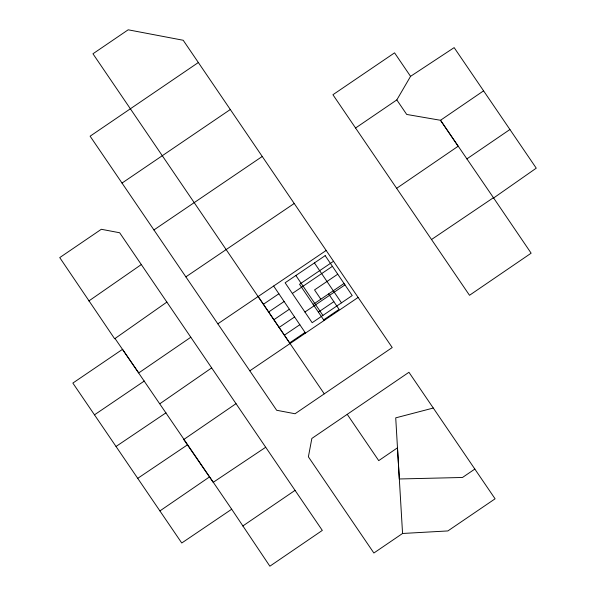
<?xml version="1.0" encoding="UTF-8"?>
<svg xmlns="http://www.w3.org/2000/svg" width="596" height="596" viewBox="0 0 596 596"><rect width="100%" height="100%" fill="white"/><g stroke="black" fill="none" stroke-linecap="round" stroke-linejoin="round"><path stroke-width="0.89" d="M396.809 99.919L410.555 76.348L454.152 47.62L536.258 168.169L493.637 197.984L440.511 120.28L406.71 114.447L396.809 99.919L355.566 128.013L469.506 295.288L531.14 253.188L493.637 197.984M166.88 302.09L114.656 338.774L59.742 257.599L101.32 229.281L119.662 232.76L322.317 530.41L269.869 566.2L231.695 509.23L122.5 349.345L72.854 383.079L181.75 543.001L231.695 509.23M88.841 300.973L141.326 264.55M159.929 403.701L211.669 367.911M236.023 403.663L183.724 439.528L213.204 482.335L265.689 447.261M483.587 90.838L440.511 120.28L458.145 146.244L396.66 188.306M190.824 337.239L138.749 372.917L115.028 338.513M159.929 510.914L209.464 476.956M198.334 62.528L90.115 136.193L276.671 410.272L295.05 413.751L392.213 347.55L183.203 40.26L128.177 29.8L92.954 53.782L324.261 393.837M466.817 158.938L509.923 129.503M242.788 526.007L295.05 490.366M402.561 533.472L373.871 553.013L308.385 456.819L311.857 438.44L408.945 372.284L495.09 498.807L447.872 530.939L402.561 533.472L397.48 447.82L378.728 460.633L347.237 414.347M122.016 183.076L230.309 109.515M262.247 156.472L153.917 229.952M94.481 414.831L144.314 381.023M474.848 469.074L462.481 477.478L399.313 478.975L395.722 417.856L433.307 408.037M185.855 276.872L294.23 203.467M217.831 323.829L326.168 250.462M263.417 304.251L278.876 293.776M333.529 261.272L299.527 284.292L324.06 320.506M292.353 293.463L332.412 266.33M268.654 311.984L284.113 301.509M337.746 274.197L314.546 289.917L320.834 299.192M273.892 319.717L289.358 309.235M279.129 327.442L294.595 316.968M313.146 304.4L344.034 283.48M304.928 312.021L344.987 284.888M284.366 335.175L299.833 324.701M318.391 312.133L333.849 301.658M305.07 332.434L289.604 342.909L258.18 296.517M323.628 319.866L339.087 309.384L328.612 293.925M249.813 370.824L358.144 297.419M116.034 446.471L165.986 412.812M431.519 239.518L493.302 197.79M137.743 478.335L187.427 444.869M410.555 76.348L394.567 52.85L332.926 94.727L355.566 128.013M314.427 262.933L341.471 302.85M295.869 275.501L322.913 315.426M273.639 286.043L305.51 333.082M325.178 255.647L285.119 282.787L312.162 322.704L352.221 295.564L325.178 255.647"/></g></svg>
